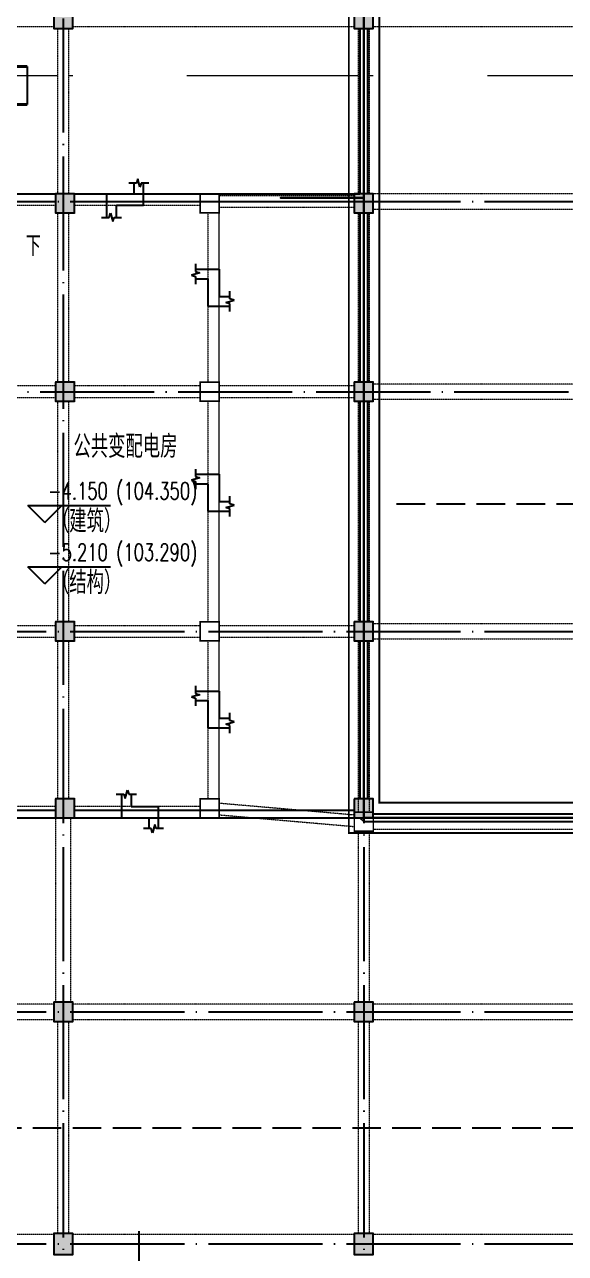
# Model space of a CAD drawing. Extents: x 290727 to 13733020, y 1731457 to 3643100.
# Drawn here: x 599296 to 613512, y 2163130 to 2195430 of the extents above; entities that cross this region are included whole.
import ezdxf

# ---------------------------------------------------------------- set-up
doc = ezdxf.new("R2010")
doc.units = 0
doc.header["$LTSCALE"] = 10
for name, pattern in [('DASH', [0.35, 0.25, -0.1]), ('DASHED', [0.75, 0.5, -0.25]), ('DOTE', [2.42, 2, -0.2, 0.02, -0.2]), ('虚线', [750, 450, -300])]:
    doc.linetypes.add(name, pattern=pattern)
doc.layers.get('0').update_dxf_attribs({"linetype": 'CONTINUOUS'})
for name, color, linetype in [('-A-车行道路', 8, 'CONTINUOUS'), ('BEAM_CONT', 4, 'CONTINUOUS'), ('BEAM_DASH', 144, 'DASHED'), ('COLU', 2, 'CONTINUOUS'), ('COLUMN', 9, 'CONTINUOUS'), ('DIM_ELEV', 3, 'CONTINUOUS'), ('DOTE', 8, 'DOTE'), ('DUCT-排烟管', 2, 'CONTINUOUS'), ('DUCT-排烟管端线', 4, 'CONTINUOUS'), ('PUB_HATCH', 8, 'CONTINUOUS'), ('PUB_TEXT', 7, 'CONTINUOUS'), ('THIN', 7, 'CONTINUOUS'), ('WALL', 255, 'CONTINUOUS'), ('作业图', 4, 'CONTINUOUS'), ('文字', 4, 'CONTINUOUS'), ('防火分区示意线', 4, 'CONTINUOUS'), ('防火分区线', 7, 'CONTINUOUS')]:
    doc.layers.add(name, color=color, linetype=linetype)
doc.layers.add('板加腋边线', color=253, linetype='虚线', lineweight=18)
doc.layers.get('0').off()
doc.styles.add('_TCH_DIM', font='SIMPLEX', dxfattribs={"bigfont": 'GBCBIG'})
doc.styles.add('HNSJY', font='HNSJY-07', dxfattribs={"width": 0.8, "bigfont": 'HNSJY-HZ'})

# ---------------------------------------------------------------- blocks, each defined once
blk = doc.blocks.new('A$C55C93FC2')
at = {"layer": 'DOTE', "linetype": 'DOTE', "ltscale": 150}
for p, q in [((115384.1, 127235.5), (115384.1, 12200)), ((123284.1, 127235.5), (123284.1, 12200)), ((10299.5, 64342.4), (154860.5, 64342.4)), ((103884.1, 59342.4), (162348.6, 59342.4)), ((10299.5, 53042.4), (252290.8, 53042.4)), ((10299.5, 48142.4), (252290.8, 48142.4)), ((10299.5, 43042.4), (252290.8, 43042.4)), ((10299.5, 36942.4), (252290.8, 36942.4))]:
    blk.add_line(p, q, dxfattribs=at)
blk = doc.blocks.new('_FZH')
blk.add_lwpolyline([(-0.5, -0.5), (0.5, -0.5), (0.5, 0.5), (-0.5, 0.5)], close=True)
at = {"layer": 'PUB_HATCH'}
blk.add_solid([(-0.5, -0.5), (0.5, -0.5), (-0.5, 0.5), (0.5, 0.5)], dxfattribs=at)
blk = doc.blocks.new('车库建筑作业图')
at = {"layer": '-A-车行道路', "linetype": 'DASH', "ltscale": 300}
for points in [[(609076, 2182830), (643262, 2182830)], [(531262, 2166430), (694487, 2166430)]]:
    blk.add_lwpolyline(points, dxfattribs=at)
at = {"layer": 'DIM_ELEV'}
for p, q in [((599829, 2182342), (599379, 2182792)), ((599379, 2182792), (601554, 2182792)), ((599829, 2182342), (600279, 2182792)), ((599829, 2180730), (599379, 2181180)), ((599379, 2181180), (601554, 2181180)), ((599829, 2180730), (600279, 2181180))]:
    blk.add_line(p, q, dxfattribs=at)
at = {"layer": 'DOTE', "linetype": 'Continuous', "ltscale": 150}
blk.add_line((602312, 2153680), (602312, 2163715), dxfattribs=at)
at = {"layer": 'WALL', "linetype": 'Continuous'}
for p, q in [((608112, 2195330), (608112, 2190980)), ((608312, 2195330), (608312, 2190980)), ((596212, 2190980), (600112, 2190980)), ((600612, 2190980), (608112, 2190980)), ((596712, 2190780), (600112, 2190780)), ((600612, 2190780), (607962, 2190780)), ((608112, 2190480), (608112, 2186030)), ((608312, 2190480), (608312, 2186030)), ((608112, 2185530), (608112, 2179730)), ((608312, 2185530), (608312, 2179730)), ((608112, 2179230), (608112, 2175080)), ((608312, 2179230), (608312, 2175080)), ((596712, 2174780), (600112, 2174780)), ((600612, 2174780), (607962, 2174780)), ((596712, 2174580), (600112, 2174580)), ((600612, 2174580), (607962, 2174580)), ((608112, 2174580), (608212, 2174480)), ((608212, 2174480), (615862, 2174480)), ((608462, 2174680), (615862, 2174680))]:
    blk.add_line(p, q, dxfattribs=at)
at = {"layer": '防火分区示意线', "color": 2, "linetype": 'DASH', "ltscale": 300, "const_width": 50}
for points in [[(607819, 2191212), (607819, 2205980), (601869, 2205980), (601869, 2207380), (595469, 2207380), (595469, 2202580), (591462, 2202580), (591462, 2202580), (589219, 2202580), (589219, 2195180), (582319, 2195180), (582319, 2195480), (547069, 2195480)], [(623619, 2174180), (607819, 2174180), (607819, 2191212)]]:
    blk.add_lwpolyline(points, dxfattribs=at)
at = {"layer": '防火分区示意线', "color": 3, "linetype": 'DASH', "ltscale": 300, "const_width": 50}
blk.add_lwpolyline([(615069, 2207380), (608669, 2207380), (608669, 2205480), (608619, 2205480), (608619, 2190480), (608619, 2190480), (608619, 2174980), (624419, 2174980)], dxfattribs=at)
at = {"layer": '防火分区线', "linetype": 'Continuous', "flags": 128}
for points in [[(624012, 2174580), (608212, 2174580), (608212, 2190880), (606027, 2190880), (607337, 2190880), (608212, 2190880), (608212, 2206330), (602262, 2206330), (602262, 2207780), (595062, 2207780), (595062, 2202980), (591162, 2202980), (590908, 2202980), (588812, 2202980), (588812, 2195580), (582712, 2195580), (582712, 2195880), (547462, 2195880)], [(615462, 2207780), (608262, 2207780), (608262, 2206330), (608212, 2206330), (608212, 2190880), (608212, 2190880), (608212, 2174580), (624012, 2174580)]]:
    blk.add_lwpolyline(points, dxfattribs=at)
at = {"layer": 'COLUMN', "linetype": 'Continuous', "yscale": 500, "zscale": 500, "rotation": 270}
for p, xscale in [((600312, 2195580), 500), ((608212, 2195580), 500), ((600362, 2190730), 500), ((608212, 2190730), 500), ((600362, 2185780), 500), ((608212, 2185780), 500), ((600362, 2179480), 500), ((608212, 2179480), 500), ((600362, 2174830), 500), ((608212, 2174830), 500), ((600312, 2169480), 500), ((608212, 2169480), 500), ((600312, 2163380), 550), ((608212, 2163380), 550)]:
    blk.add_blockref('_FZH', p, dxfattribs=dict(at, xscale=xscale))
at = {"layer": '文字', "linetype": 'Continuous'}
blk.add_blockref('A$C55C93FC2', (484928, 2126437), dxfattribs=at)
at = {"layer": 'PUB_TEXT', "linetype": 'Continuous', "style": '_TCH_DIM'}
blk.add_text('下', height=536, dxfattribs=at).set_placement((599334, 2189342))
at = {"layer": 'PUB_TEXT', "style": '_TCH_DIM', "width": 0.705882}
for s, p in [('(104.350)', (601704, 2182950)), ('-4.150', (599919, 2182950)), ('(103.290)', (601704, 2181338)), ('-5.210', (599919, 2181338))]:
    blk.add_text(s, height=446.2, dxfattribs=at).set_placement(p)
at = {"layer": '文字', "linetype": 'Continuous', "style": 'HNSJY', "width": 0.8}
for s, p in [('公共变配电房', (600580, 2184042)), ('（建筑）', (600014, 2182076)), ('（结构）', (600014, 2180464))]:
    blk.add_text(s, height=600, dxfattribs=at).set_placement(p)
blk = doc.blocks.new('A$C7FBF512A')
at = {"layer": 'DUCT-排烟管', "color": 0, "linetype": 'Continuous', "const_width": 75}
for points in [[(93796, -72099), (71202, -72099)], [(71202, -73099), (93796, -73099)]]:
    blk.add_lwpolyline(points, dxfattribs=at)
at = {"layer": 'DUCT-排烟管端线', "color": 0, "linetype": 'Continuous'}
blk.add_line((93796, -73099), (93796, -72099), dxfattribs=at)
blk = doc.blocks.new('梁图-10.22')
at = {"layer": 'BEAM_CONT', "color": 0, "lineweight": 18}
for p, q in [((-1510624, 235207), (-1518074, 235207)), ((-1506824, 235208), (-1510124, 235207)), ((-1506324, 230258), (-1506324, 234708)), ((-1506324, 223958), (-1506324, 229758)), ((-1506324, 219309), (-1506324, 223458)), ((-1518624, 218809), (-1510624, 218809)), ((-1510124, 218808), (-1506824, 218809))]:
    blk.add_line(p, q, dxfattribs=at)
at = {"layer": 'BEAM_DASH', "color": 0, "lineweight": 18}
for p, q in [((-1518074, 239608), (-1510674, 239608)), ((-1510574, 239558), (-1510574, 235208)), ((-1510274, 235208), (-1510274, 239558)), ((-1510174, 239608), (-1502774, 239608)), ((-1502674, 239558), (-1502674, 235208)), ((-1502374, 235208), (-1502374, 239558)), ((-1502274, 239608), (-1494874, 239608)), ((-1502774, 235158), (-1506324, 235159)), ((-1494874, 235208), (-1502274, 235208)), ((-1518074, 234907), (-1510624, 234907)), ((-1510124, 234907), (-1506824, 234908)), ((-1506324, 234859), (-1502774, 234858)), ((-1510574, 234708), (-1510574, 230258)), ((-1510274, 230258), (-1510274, 234708)), ((-1506624, 234708), (-1506624, 230258)), ((-1502674, 234708), (-1502674, 230258)), ((-1502374, 230258), (-1502374, 234708)), ((-1502274, 234808), (-1494874, 234808)), ((-1510624, 230158), (-1517924, 230158)), ((-1506824, 230158), (-1510124, 230158)), ((-1502774, 230158), (-1506324, 230158)), ((-1494874, 230208), (-1502274, 230208)), ((-1517924, 229858), (-1510624, 229858)), ((-1510574, 229758), (-1510574, 223958)), ((-1510274, 223958), (-1510274, 229758)), ((-1510124, 229858), (-1506824, 229858)), ((-1506624, 229758), (-1506624, 223958)), ((-1506324, 229858), (-1502774, 229858)), ((-1502674, 229758), (-1502674, 223958)), ((-1502374, 223958), (-1502374, 229758)), ((-1502274, 229808), (-1494874, 229808)), ((-1510624, 223858), (-1517924, 223858)), ((-1506824, 223858), (-1510124, 223858)), ((-1502774, 223858), (-1506324, 223858)), ((-1494874, 223908), (-1502274, 223908)), ((-1517924, 223558), (-1510624, 223558)), ((-1510124, 223558), (-1506824, 223558)), ((-1506324, 223558), (-1502774, 223558)), ((-1510574, 223458), (-1510574, 219308)), ((-1510274, 219308), (-1510274, 223458)), ((-1506624, 223458), (-1506624, 219309)), ((-1502674, 223458), (-1502674, 218958)), ((-1502374, 218958), (-1502374, 223458)), ((-1502274, 223508), (-1494874, 223508)), ((-1510624, 219109), (-1518624, 219109)), ((-1506824, 219109), (-1510124, 219108)), ((-1502774, 218880), (-1506298, 219185)), ((-1510624, 218808), (-1510624, 213958)), ((-1510224, 213958), (-1510224, 218808)), ((-1506324, 218886), (-1502774, 218579)), ((-1494874, 218908), (-1502274, 218908)), ((-1502674, 218458), (-1502674, 213958)), ((-1502374, 213958), (-1502374, 218458)), ((-1502274, 218508), (-1494874, 218508)), ((-1510674, 213908), (-1515659, 213908)), ((-1502774, 213908), (-1510174, 213908)), ((-1494874, 213908), (-1502274, 213908)), ((-1515659, 213508), (-1510674, 213508)), ((-1510174, 213508), (-1502774, 213508)), ((-1502274, 213508), (-1494874, 213508)), ((-1510574, 213458), (-1510574, 207883)), ((-1510274, 207883), (-1510274, 213458)), ((-1502674, 213458), (-1502674, 207883)), ((-1502374, 207883), (-1502374, 213458)), ((-1510674, 207858), (-1518074, 207858)), ((-1502774, 207858), (-1510174, 207858)), ((-1494874, 207858), (-1502274, 207858))]:
    blk.add_line(p, q, dxfattribs=at)
at = {"layer": 'COLU', "color": 0, "const_width": 40}
for points in [[(-1510174, 240058), (-1510674, 240058), (-1510674, 239558), (-1510174, 239558)], [(-1502274, 240058), (-1502774, 240058), (-1502774, 239558), (-1502274, 239558)], [(-1510124, 235208), (-1510624, 235208), (-1510624, 234708), (-1510124, 234708)], [(-1506324, 235208), (-1506824, 235208), (-1506824, 234708), (-1506324, 234708)], [(-1502274, 235208), (-1502774, 235208), (-1502774, 234708), (-1502274, 234708)], [(-1510124, 230258), (-1510624, 230258), (-1510624, 229758), (-1510124, 229758)], [(-1506324, 230258), (-1506824, 230258), (-1506824, 229758), (-1506324, 229758)], [(-1502274, 230258), (-1502774, 230258), (-1502774, 229758), (-1502274, 229758)], [(-1510124, 223958), (-1510624, 223958), (-1510624, 223458), (-1510124, 223458)], [(-1506324, 223958), (-1506824, 223958), (-1506824, 223458), (-1506324, 223458)], [(-1502274, 223958), (-1502774, 223958), (-1502774, 223458), (-1502274, 223458)], [(-1510124, 219308), (-1510624, 219308), (-1510624, 218808), (-1510124, 218808)], [(-1506324, 219309), (-1506824, 219309), (-1506824, 218809), (-1506324, 218809)], [(-1502274, 218958), (-1502774, 218958), (-1502774, 218458), (-1502274, 218458)], [(-1510174, 213958), (-1510674, 213958), (-1510674, 213458), (-1510174, 213458)], [(-1502274, 213958), (-1502774, 213958), (-1502774, 213458), (-1502274, 213458)], [(-1510174, 207883), (-1510674, 207883), (-1510674, 207333), (-1510174, 207333)], [(-1502274, 207883), (-1502774, 207883), (-1502774, 207333), (-1502274, 207333)]]:
    blk.add_lwpolyline(points, close=True, dxfattribs=at)
at = {"layer": 'THIN', "color": 0}
for p, q in [((-1508501, 235490), (-1508701, 235490)), ((-1508561, 235207), (-1508561, 235490)), ((-1508466, 235600), (-1508501, 235490)), ((-1508406, 235380), (-1508466, 235600)), ((-1508371, 235490), (-1508406, 235380)), ((-1508171, 235490), (-1508371, 235490)), ((-1508311, 234907), (-1508311, 235490)), ((-1509278, 235207), (-1508561, 235207)), ((-1509278, 234588), (-1509278, 235207)), ((-1509028, 234907), (-1508311, 234907)), ((-1509028, 234588), (-1509028, 234907)), ((-1509418, 234588), (-1509218, 234588)), ((-1509218, 234588), (-1509183, 234698)), ((-1509183, 234698), (-1509123, 234478)), ((-1509123, 234478), (-1509088, 234588)), ((-1509088, 234588), (-1508888, 234588)), ((-1506943, 233365), (-1506943, 233165)), ((-1506943, 233225), (-1506324, 233225)), ((-1506324, 233225), (-1506324, 232508)), ((-1506833, 233130), (-1507053, 233070)), ((-1507053, 233070), (-1506943, 233035)), ((-1506943, 233165), (-1506833, 233130)), ((-1506943, 233035), (-1506943, 232835)), ((-1506943, 232975), (-1506624, 232975)), ((-1506624, 232975), (-1506624, 232258)), ((-1506041, 232448), (-1506041, 232648)), ((-1506624, 232258), (-1506041, 232258)), ((-1506324, 232508), (-1506041, 232508)), ((-1506151, 232353), (-1505931, 232413)), ((-1506041, 232318), (-1506151, 232353)), ((-1505931, 232413), (-1506041, 232448)), ((-1506041, 232118), (-1506041, 232318)), ((-1506833, 227741), (-1507053, 227681)), ((-1506943, 227976), (-1506943, 227776)), ((-1506943, 227836), (-1506324, 227836)), ((-1506943, 227776), (-1506833, 227741)), ((-1506324, 227836), (-1506324, 227119)), ((-1507053, 227681), (-1506943, 227646)), ((-1506943, 227646), (-1506943, 227446)), ((-1506943, 227586), (-1506624, 227586)), ((-1506624, 227586), (-1506624, 226869)), ((-1506324, 227119), (-1506041, 227119)), ((-1506041, 227059), (-1506041, 227259)), ((-1506624, 226869), (-1506041, 226869)), ((-1506151, 226964), (-1505931, 227024)), ((-1506041, 226929), (-1506151, 226964)), ((-1505931, 227024), (-1506041, 227059)), ((-1506041, 226729), (-1506041, 226929)), ((-1506943, 222279), (-1506943, 222079)), ((-1506833, 222044), (-1507053, 221984)), ((-1507053, 221984), (-1506943, 221949)), ((-1506943, 222139), (-1506324, 222139)), ((-1506943, 222079), (-1506833, 222044)), ((-1506943, 221949), (-1506943, 221749)), ((-1506324, 222139), (-1506324, 221423)), ((-1506943, 221889), (-1506624, 221889)), ((-1506624, 221889), (-1506624, 221173)), ((-1506324, 221423), (-1506041, 221423)), ((-1506151, 221268), (-1505931, 221328)), ((-1506041, 221233), (-1506151, 221268)), ((-1506041, 221363), (-1506041, 221563)), ((-1505931, 221328), (-1506041, 221363)), ((-1506624, 221173), (-1506041, 221173)), ((-1506041, 221033), (-1506041, 221233)), ((-1509032, 219428), (-1508832, 219428)), ((-1508892, 219428), (-1508892, 218809)), ((-1508832, 219428), (-1508797, 219318)), ((-1508797, 219318), (-1508737, 219538)), ((-1508737, 219538), (-1508702, 219428)), ((-1508702, 219428), (-1508502, 219428)), ((-1508642, 219428), (-1508642, 219109)), ((-1508642, 219109), (-1507925, 219109)), ((-1507925, 219109), (-1507925, 218526)), ((-1508892, 218809), (-1508175, 218809)), ((-1508175, 218809), (-1508175, 218526)), ((-1508115, 218526), (-1508315, 218526)), ((-1508080, 218416), (-1508115, 218526)), ((-1508020, 218636), (-1508080, 218416)), ((-1507985, 218526), (-1508020, 218636)), ((-1507785, 218526), (-1507985, 218526))]:
    blk.add_line(p, q, dxfattribs=at)
at = {"layer": '板加腋边线', "color": 0, "lineweight": 18}
for p, q in [((-1510574, 238308), (-1518174, 238308)), ((-1502674, 238308), (-1510274, 238308)), ((-1494774, 238308), (-1502374, 238308))]:
    blk.add_line(p, q, dxfattribs=at)

msp = doc.modelspace()

# ---------------------------------------------------------------- block references
at = {"layer": '作业图', "color": 8, "linetype": 'ByBlock', "extrusion": (8.37508e-20, 6.90696e-07, 1)}
msp.add_blockref('梁图-10.22', (2110736, 1955772, 0), dxfattribs=at)
at = {"layer": '作业图', "linetype": 'Continuous'}
msp.add_blockref('车库建筑作业图', (0, 0), dxfattribs=at)
at = {"layer": '文字', "color": 8}
msp.add_blockref('A$C7FBF512A', (505574, 2266429), dxfattribs=at)

doc.saveas('drawing.dxf')
